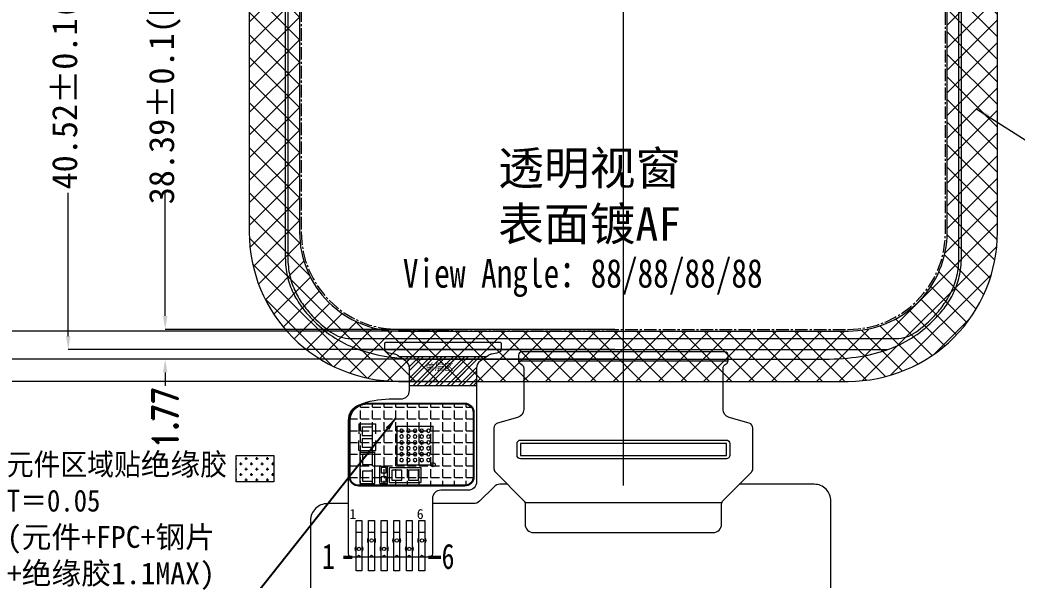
# Model space of a CAD drawing. Header units: millimetres. Extents: x 1134 to 2594, y -9 to 655.
# Drawn here: x 2336.6 to 2396, y 544.3 to 577.7 of the extents above; entities that cross this region are included whole.
import ezdxf
from ezdxf.lldxf.tags import DXFTag

# ---------------------------------------------------------------- set-up
doc = ezdxf.new("R2010")
doc.units = ezdxf.units.MM
doc.linetypes.add('CENTER2', pattern=[1.125, 0.75, -0.125, 0.125, -0.125])
doc.layers.get('0').update_dxf_attribs({"lineweight": 5})
doc.layers.get('Defpoints').update_dxf_attribs({"lineweight": 5})
doc.layers.add('', color=7, linetype='Continuous')
for name, color, linetype, lineweight in [('COF', 4, 'Continuous', 5), ('CoverLens', 6, 'Continuous', 5), ('CoverLens Ink', 252, 'Continuous', 5), ('DIM', 3, 'Continuous', 5), ('Encap', 210, 'Continuous', 5), ('FPC', 50, 'Continuous', 5), ('ITO', 2, 'Continuous', 5), ('MFPC', 50, 'Continuous', 5), ('POL', 202, 'Continuous', 5), ('TAPE', 90, 'Continuous', 5), ('TFPC', 50, 'Continuous', 5)]:
    doc.layers.add(name, color=color, linetype=linetype, lineweight=lineweight)
doc.styles.add('RD', font='ROMAND.shx', dxfattribs={"width": 0.8})
doc.styles.add('REX', font='')
doc.styles.get("Standard").update_dxf_attribs({"font": 'txt', "bigfont": 'gbcbig.shx'})
doc.styles.add('STYLE1', font='', dxfattribs={"width": 0.9})
doc.styles.add('W0$254', font='simplex', dxfattribs={"width": 0.75})
doc.styles.add('宋体', font='')
doc.styles.get('REX').set_extended_font_data('STXihei')
doc.styles.get('STYLE1').set_extended_font_data('SimSun')
doc.styles.get('宋体').set_extended_font_data('SimSun')
tags = doc.linetypes.add('CENTER', pattern=[0.6, 0.375, -0.075, 0.075, -0.075]).pattern_tags.tags
tags[10:11] = [DXFTag(74, 4), DXFTag(75, 0), DXFTag(340, '0'), DXFTag(46, 1.0), DXFTag(50, 0.0), DXFTag(44, 0.0), DXFTag(45, 0.0)]
tags[8:9] = [DXFTag(74, 4), DXFTag(75, 0), DXFTag(340, '0'), DXFTag(46, 1.0), DXFTag(50, 0.0), DXFTag(44, 0.0), DXFTag(45, 0.0)]
tags[6:7] = [DXFTag(74, 4), DXFTag(75, 0), DXFTag(340, '0'), DXFTag(46, 1.0), DXFTag(50, 0.0), DXFTag(44, 0.0), DXFTag(45, 0.0)]
tags[4:5] = [DXFTag(74, 4), DXFTag(75, 0), DXFTag(340, '0'), DXFTag(46, 1.0), DXFTag(50, 0.0), DXFTag(44, 0.0), DXFTag(45, 0.0)]
doc.dimstyles.new('DIM', dxfattribs={"dimtxt": 0.8, "dimasz": 0.8, "dimexe": 0, "dimexo": 0.5, "dimgap": 0.11, "dimtad": 0, "dimzin": 1, "dimdsep": 46, "dimtxsty": 'RD', "dimcen": 0, "dimclrd": 256, "dimclre": 256, "dimclrt": 256, "dimadec": 0, "dimazin": 0, "dimtm": 1e-09, "dimtfac": 1, "dimtofl": 0, "dimtmove": 0, "dimatfit": 3, "dimfxl": 1, "dimlwe": -1, "dimarcsym": 0})

# ---------------------------------------------------------------- blocks, each defined once
blk = doc.blocks.new('*D18')
at = {"layer": 'Defpoints', "color": 0, "lineweight": 5, "transparency": 16777216}
for p in [(2359.176, 597.646), (2345.268, 559.256), (2359.176, 559.256)]:
    blk.add_point(p, dxfattribs=at)
at = {"layer": 'DIM', "linetype": 'ByBlock', "lineweight": 5, "transparency": 16777216}
for p, q in [((2358.676, 597.646), (2345.268, 597.646)), ((2345.268, 596.846), (2345.268, 589.496)), ((2345.268, 560.056), (2345.268, 567.406)), ((2358.676, 559.256), (2345.268, 559.256))]:
    blk.add_line(p, q, dxfattribs=at)
at = {"layer": 'DIM', "lineweight": 5, "transparency": 16777216}
for points in [[(2345.135, 596.846), (2345.402, 596.846), (2345.268, 597.646)], [(2345.135, 560.056), (2345.402, 560.056), (2345.268, 559.256)]]:
    blk.add_solid(points, dxfattribs=at)
at = {"layer": 'DIM', "lineweight": 5, "transparency": 16777216, "insert": (2345.268, 578.451), "char_height": 1.5, "attachment_point": 5, "rotation": 90, "style": 'REX'}
blk.add_mtext('38.39±0.1(Display A.A)', dxfattribs=at)
blk = doc.blocks.new('*D19')
at = {"layer": 'Defpoints', "color": 0, "lineweight": 5, "transparency": 16777216}
for p in [(2372.571, 598.576), (2333.384, 557.486), (2372.571, 557.486)]:
    blk.add_point(p, dxfattribs=at)
at = {"layer": 'DIM', "linetype": 'ByBlock', "lineweight": 5, "transparency": 16777216}
for p, q in [((2372.071, 598.576), (2333.384, 598.576)), ((2333.384, 597.776), (2333.384, 588.519)), ((2333.384, 558.286), (2333.384, 567.544)), ((2372.071, 557.486), (2333.384, 557.486))]:
    blk.add_line(p, q, dxfattribs=at)
at = {"layer": 'DIM', "lineweight": 5, "transparency": 16777216}
for points in [[(2333.251, 597.776), (2333.517, 597.776), (2333.384, 598.576)], [(2333.251, 558.286), (2333.517, 558.286), (2333.384, 557.486)]]:
    blk.add_solid(points, dxfattribs=at)
at = {"layer": 'DIM', "lineweight": 5, "transparency": 16777216, "insert": (2333.384, 578.031), "char_height": 1.5, "attachment_point": 5, "rotation": 90, "style": 'REX'}
blk.add_mtext('41.09±0.1(Panel O.D)', dxfattribs=at)
blk = doc.blocks.new('*D20')
at = {"layer": 'Defpoints', "color": 0, "lineweight": 5, "transparency": 16777216}
for p in [(2372.571, 598.576), (2339.487, 558.056), (2372.571, 558.056)]:
    blk.add_point(p, dxfattribs=at)
at = {"layer": 'DIM', "linetype": 'ByBlock', "lineweight": 5, "transparency": 16777216}
for p, q in [((2372.071, 598.576), (2339.487, 598.576)), ((2339.487, 597.776), (2339.487, 589.228)), ((2339.487, 558.856), (2339.487, 567.404)), ((2372.071, 558.056), (2339.487, 558.056))]:
    blk.add_line(p, q, dxfattribs=at)
at = {"layer": 'DIM', "lineweight": 5, "transparency": 16777216}
for points in [[(2339.354, 597.776), (2339.621, 597.776), (2339.487, 598.576)], [(2339.354, 558.856), (2339.621, 558.856), (2339.487, 558.056)]]:
    blk.add_solid(points, dxfattribs=at)
at = {"layer": 'DIM', "lineweight": 5, "transparency": 16777216, "insert": (2339.487, 578.316), "char_height": 1.5, "attachment_point": 5, "rotation": 90, "style": 'REX'}
blk.add_mtext('40.52±0.1(Encap O.D)', dxfattribs=at)
blk = doc.blocks.new('*D21')
at = {"layer": 'Defpoints', "color": 0, "lineweight": 5, "transparency": 16777216}
for p in [(2372.571, 559.256), (2345.268, 557.486), (2372.571, 557.486)]:
    blk.add_point(p, dxfattribs=at)
at = {"layer": 'DIM', "linetype": 'ByBlock', "lineweight": 5, "transparency": 16777216}
for p, q in [((2345.268, 560.056), (2345.268, 560.856)), ((2372.071, 559.256), (2345.268, 559.256)), ((2372.071, 557.486), (2345.268, 557.486)), ((2345.268, 556.686), (2345.268, 555.886))]:
    blk.add_line(p, q, dxfattribs=at)
at = {"layer": 'DIM', "lineweight": 5, "transparency": 16777216}
for points in [[(2345.135, 560.056), (2345.402, 560.056), (2345.268, 559.256)], [(2345.135, 556.686), (2345.402, 556.686), (2345.268, 557.486)]]:
    blk.add_solid(points, dxfattribs=at)
at = {"layer": 'DIM', "lineweight": 5, "transparency": 16777216, "insert": (2345.268, 554.005), "char_height": 1.5, "attachment_point": 5, "rotation": 90, "style": 'RD'}
blk.add_mtext('1.77', dxfattribs=at)
blk = doc.blocks.new('*D29')
at = {"layer": 'Defpoints', "color": 0, "lineweight": 5, "transparency": 16777216}
for p in [(2361.415, 597.746), (2330.248, 559.156), (2362.934, 559.156)]:
    blk.add_point(p, dxfattribs=at)
at = {"layer": 'DIM', "transparency": 16777216}
for p, q in [((2360.915, 597.746), (2330.248, 597.746)), ((2362.434, 559.156), (2330.248, 559.156))]:
    blk.add_line(p, q, dxfattribs=at)
at = {"layer": 'DIM', "lineweight": -2, "transparency": 16777216}
for p, q in [((2330.248, 596.946), (2330.248, 585.098)), ((2330.248, 559.956), (2330.248, 571.804))]:
    blk.add_line(p, q, dxfattribs=at)
at = {"layer": 'DIM', "lineweight": 5, "transparency": 16777216}
for points in [[(2330.114, 596.946), (2330.381, 596.946), (2330.248, 597.746)], [(2330.114, 559.956), (2330.381, 559.956), (2330.248, 559.156)]]:
    blk.add_solid(points, dxfattribs=at)
at = {"layer": 'DIM', "lineweight": 5, "transparency": 16777216, "insert": (2330.248, 578.451), "char_height": 1.5, "attachment_point": 5, "rotation": 90, "style": 'REX'}
blk.add_mtext('38.59%%P0.1 VA', dxfattribs=at)
blk = doc.blocks.new('*D32')
at = {"layer": 'Defpoints', "color": 0, "lineweight": 5, "transparency": 16777216}
for p in [(2361.945, 600.746), (2326.838, 556.156), (2362.019, 556.156)]:
    blk.add_point(p, dxfattribs=at)
at = {"layer": 'DIM', "transparency": 16777216}
for p, q in [((2361.445, 600.746), (2326.838, 600.746)), ((2361.519, 556.156), (2326.838, 556.156))]:
    blk.add_line(p, q, dxfattribs=at)
at = {"layer": 'DIM', "lineweight": -2, "transparency": 16777216}
for p, q in [((2326.838, 599.946), (2326.838, 586.22)), ((2326.838, 556.956), (2326.838, 570.683))]:
    blk.add_line(p, q, dxfattribs=at)
at = {"layer": 'DIM', "lineweight": 5, "transparency": 16777216}
for points in [[(2326.704, 599.946), (2326.971, 599.946), (2326.838, 600.746)], [(2326.704, 556.956), (2326.971, 556.956), (2326.838, 556.156)]]:
    blk.add_solid(points, dxfattribs=at)
at = {"layer": 'DIM', "lineweight": 5, "transparency": 16777216, "insert": (2326.838, 578.451), "char_height": 1.5, "attachment_point": 5, "rotation": 90, "style": 'REX'}
blk.add_mtext('\\A1;44.59±0.05(OD)', dxfattribs=at)
blk = doc.blocks.new('R214MAK-001-CVL-V01-A')
at = {"layer": 'CoverLens Ink', "lineweight": 5}
h = blk.add_hatch(dxfattribs=at)
h.set_pattern_fill('ANSI37', color=252, scale=0.3)
edge = h.paths.add_edge_path()
edge.add_arc((2084.778, 561.403), 8.9, 270, 360)
edge.add_line((2093.678, 561.403), (2093.678, 588.194))
edge.add_arc((2084.778, 588.194), 8.9, 0, 90)
edge.add_line((2084.778, 597.094), (2057.987, 597.094))
edge.add_arc((2057.987, 588.194), 8.9, 90, 180)
edge.add_line((2049.087, 588.194), (2049.087, 561.403))
edge.add_arc((2057.987, 561.403), 8.9, 180, 270)
edge.add_line((2057.987, 552.503), (2084.778, 552.503))
edge = h.paths.add_edge_path(flags=16)
edge.add_arc((2084.778, 561.403), 5.9, 270, 360)
edge.add_line((2090.678, 561.403), (2090.678, 588.194))
edge.add_arc((2084.778, 588.194), 5.9, 0, 90)
edge.add_line((2084.778, 594.094), (2057.987, 594.094))
edge.add_arc((2057.987, 588.194), 5.9, 90, 180)
edge.add_line((2052.087, 588.194), (2052.087, 561.403))
edge.add_arc((2057.987, 561.403), 5.9, 180, 270)
edge.add_line((2057.987, 555.503), (2084.778, 555.503))
at = {"color": 1, "linetype": 'CENTER', "lineweight": 5}
for p, q in [((2071.383, 572.299), (2071.383, 577.299)), ((2068.883, 574.799), (2073.883, 574.799))]:
    blk.add_line(p, q, dxfattribs=at)
at = {"layer": 'CoverLens', "linetype": 'Continuous'}
blk.add_lwpolyline([(2084.778, 552.503, 0.414214), (2093.678, 561.403), (2093.678, 588.194, 0.414214), (2084.778, 597.094), (2057.987, 597.094, 0.414214), (2049.087, 588.194), (2049.087, 561.403, 0.414214), (2057.987, 552.503)], format="xyb", close=True, dxfattribs=at)
at = {"layer": 'CoverLens', "color": 1}
blk.add_lwpolyline([(2084.778, 555.503, 0.414214), (2090.678, 561.403), (2090.678, 588.194, 0.414214), (2084.778, 594.094), (2057.987, 594.094, 0.414214), (2052.087, 588.194), (2052.087, 561.403, 0.414214), (2057.987, 555.503)], format="xyb", close=True, dxfattribs=at)

msp = doc.modelspace()

# ---------------------------------------------------------------- hatches: boundary and pattern name
at = {"layer": 'TAPE', "lineweight": 5}
h = msp.add_hatch(dxfattribs=at)
h.set_pattern_fill('CROSS', color=32, scale=0.05)
h.set_pattern_definition([(0, (-445.26224, -116.4664), (0.3175, 0.3175), [0.15875, -0.47625]), (90, (-445.18286, -116.54577), (-0.3175, 0.3175), [0.15875, -0.47625])])
h.paths.add_polyline_path([(2349.501, 551.741), (2351.736, 551.741), (2351.736, 550.167), (2349.501, 550.167)])
at = {"layer": 'TFPC', "lineweight": 5}
h = msp.add_hatch(dxfattribs=at)
h.set_pattern_fill('ANSI32', color=251, scale=0.05, angle=540)
h.set_pattern_definition([(225, (616.9519, 0), (0.3367596, -0.3367596), []), (225, (616.7274, 8e-17), (0.3367596, -0.3367596), [])])
h.paths.add_polyline_path([(2363.821, 556.951, -0.246812), (2364.037, 557.363), (2364.434, 557.636), (2359.208, 557.636), (2359.604, 557.363, -0.246812), (2359.821, 556.951), (2359.821, 555.893), (2363.821, 555.893)])
h.paths.add_polyline_path([(2360.678, 556.567), (2362.594, 556.567), (2362.594, 557.339), (2360.678, 557.339)], flags=24)
h = msp.add_hatch(dxfattribs=at)
h.set_pattern_fill('ANGLE', color=32, scale=0.1)
h.set_pattern_definition([(0, (616.9519, 0), (0, 0.6985), [0.508, -0.1905]), (90, (616.9519, 0), (-0.6985, 4e-17), [0.508, -0.1905])])
edge = h.paths.add_edge_path()
edge.add_line((2363.669, 554.306), (2363.669, 550.456))
edge.add_arc((2363.119, 550.456), 0.55, -90, 0, ccw=False)
edge.add_line((2363.119, 549.906), (2356.79, 549.906))
edge.add_arc((2356.79, 550.456), 0.55, 180, 270, ccw=False)
edge.add_line((2356.24, 550.456), (2356.24, 553.806))
edge.add_arc((2357.29, 553.806), 1.05, 90, 180, ccw=False)
edge.add_line((2357.29, 554.856), (2363.119, 554.856))
edge.add_arc((2363.119, 554.306), 0.55, 0, 90, ccw=False)

# ---------------------------------------------------------------- linework, layer by layer
at = {"layer": '', "const_width": 0.2}
for points in [[(2356.425, 545.661), (2355.89, 545.661)], [(2360.955, 545.661), (2361.712, 545.661)]]:
    msp.add_lwpolyline(points, dxfattribs=at)
at = {"color": 4, "lineweight": 5}
for p, q in [((2356.812, 553.63), (2356.812, 553.03)), ((2356.812, 553.63), (2357.812, 553.63)), ((2357.612, 553.43), (2357.012, 553.43)), ((2357.012, 553.43), (2357.012, 552.93)), ((2357.612, 552.93), (2357.612, 553.43)), ((2357.812, 553.03), (2357.812, 553.63)), ((2359.083, 551.185), (2359.083, 553.485)), ((2359.083, 553.485), (2361.233, 553.485)), ((2359.366, 553.31), (2359.349, 553.31)), ((2359.766, 553.31), (2359.749, 553.31)), ((2360.166, 553.31), (2360.149, 553.31)), ((2360.566, 553.31), (2360.549, 553.31)), ((2360.966, 553.31), (2360.949, 553.31)), ((2361.233, 551.185), (2361.233, 553.485)), ((2356.812, 552.03), (2356.812, 552.63)), ((2357.012, 552.93), (2357.612, 552.93)), ((2357.612, 552.73), (2357.012, 552.73)), ((2357.012, 552.73), (2357.012, 552.23)), ((2357.612, 552.23), (2357.612, 552.73)), ((2357.812, 552.03), (2357.812, 552.63)), ((2359.366, 553.11), (2359.349, 553.11)), ((2359.366, 552.96), (2359.349, 552.96)), ((2359.366, 552.76), (2359.349, 552.76)), ((2359.366, 552.61), (2359.349, 552.61)), ((2359.766, 553.11), (2359.749, 553.11)), ((2359.766, 552.96), (2359.749, 552.96)), ((2359.766, 552.76), (2359.749, 552.76)), ((2359.766, 552.61), (2359.749, 552.61)), ((2360.166, 553.11), (2360.149, 553.11)), ((2360.166, 552.96), (2360.149, 552.96)), ((2360.166, 552.76), (2360.149, 552.76)), ((2360.166, 552.61), (2360.149, 552.61)), ((2360.566, 553.11), (2360.549, 553.11)), ((2360.566, 552.96), (2360.549, 552.96)), ((2360.566, 552.76), (2360.549, 552.76)), ((2360.566, 552.61), (2360.549, 552.61)), ((2360.966, 553.11), (2360.949, 553.11)), ((2360.966, 552.96), (2360.949, 552.96)), ((2360.966, 552.76), (2360.949, 552.76)), ((2360.966, 552.61), (2360.949, 552.61)), ((2356.812, 552.03), (2357.812, 552.03)), ((2357.012, 552.23), (2357.612, 552.23)), ((2359.366, 552.41), (2359.349, 552.41)), ((2359.366, 552.26), (2359.349, 552.26)), ((2359.366, 552.06), (2359.349, 552.06)), ((2359.766, 552.41), (2359.749, 552.41)), ((2359.766, 552.26), (2359.749, 552.26)), ((2359.766, 552.06), (2359.749, 552.06)), ((2360.166, 552.41), (2360.149, 552.41)), ((2360.166, 552.26), (2360.149, 552.26)), ((2360.166, 552.06), (2360.149, 552.06)), ((2360.566, 552.41), (2360.549, 552.41)), ((2360.566, 552.26), (2360.549, 552.26)), ((2360.566, 552.06), (2360.549, 552.06)), ((2360.966, 552.41), (2360.949, 552.41)), ((2360.966, 552.26), (2360.949, 552.26)), ((2360.966, 552.06), (2360.949, 552.06)), ((2356.88, 551.935), (2357.769, 551.935)), ((2356.88, 550.08), (2356.88, 551.935)), ((2357.617, 551.803), (2357.017, 551.803)), ((2357.017, 551.803), (2357.017, 551.203)), ((2357.617, 551.203), (2357.617, 551.803)), ((2357.769, 550.055), (2357.769, 551.935)), ((2359.366, 551.91), (2359.349, 551.91)), ((2359.366, 551.71), (2359.349, 551.71)), ((2359.366, 551.56), (2359.349, 551.56)), ((2359.766, 551.91), (2359.749, 551.91)), ((2359.766, 551.71), (2359.749, 551.71)), ((2359.766, 551.56), (2359.749, 551.56)), ((2360.166, 551.91), (2360.149, 551.91)), ((2360.166, 551.71), (2360.149, 551.71)), ((2360.166, 551.56), (2360.149, 551.56)), ((2360.566, 551.91), (2360.549, 551.91)), ((2360.566, 551.71), (2360.549, 551.71)), ((2360.566, 551.56), (2360.549, 551.56)), ((2360.966, 551.91), (2360.949, 551.91)), ((2360.966, 551.71), (2360.949, 551.71)), ((2360.966, 551.56), (2360.949, 551.56)), ((2357.017, 551.203), (2357.617, 551.203)), ((2358.055, 550.064), (2358.055, 551.091)), ((2358.055, 551.091), (2358.517, 551.091)), ((2358.436, 551.007), (2358.136, 551.007)), ((2358.136, 551.007), (2358.136, 550.707)), ((2358.436, 550.707), (2358.436, 551.007)), ((2358.517, 550.064), (2358.517, 551.091)), ((2358.632, 550.123), (2358.632, 551.012)), ((2358.632, 551.012), (2360.512, 551.012)), ((2359.364, 550.86), (2358.764, 550.86)), ((2358.764, 550.86), (2358.764, 550.26)), ((2359.083, 551.185), (2361.233, 551.185)), ((2359.366, 551.36), (2359.349, 551.36)), ((2359.364, 550.26), (2359.364, 550.86)), ((2359.766, 551.36), (2359.749, 551.36)), ((2360.364, 550.86), (2359.764, 550.86)), ((2359.764, 550.86), (2359.764, 550.26)), ((2360.166, 551.36), (2360.149, 551.36)), ((2360.364, 550.26), (2360.364, 550.86)), ((2360.512, 550.149), (2360.512, 551.012)), ((2360.566, 551.36), (2360.549, 551.36)), ((2360.966, 551.36), (2360.949, 551.36)), ((2357.617, 550.803), (2357.017, 550.803)), ((2357.017, 550.803), (2357.017, 550.203)), ((2357.617, 550.203), (2357.617, 550.803)), ((2358.136, 550.707), (2358.436, 550.707)), ((2358.436, 550.457), (2358.136, 550.457)), ((2358.136, 550.457), (2358.136, 550.157)), ((2358.436, 550.157), (2358.436, 550.457)), ((2358.764, 550.26), (2359.364, 550.26)), ((2359.764, 550.26), (2360.364, 550.26)), ((2356.88, 550.08), (2356.906, 550.055)), ((2356.906, 550.055), (2357.769, 550.055)), ((2357.017, 550.203), (2357.617, 550.203)), ((2358.055, 550.064), (2358.517, 550.064)), ((2358.136, 550.157), (2358.436, 550.157)), ((2358.632, 550.123), (2360.486, 550.123)), ((2360.486, 550.123), (2360.512, 550.149))]:
    msp.add_line(p, q, dxfattribs=at)
msp.add_circle((2361.233, 551.185), 0.125, dxfattribs=at)
for centre, start, end in [((2359.349, 553.21), 90, 270), ((2359.366, 553.21), 270, 90), ((2359.749, 553.21), 90, 270), ((2359.766, 553.21), 270, 90), ((2360.149, 553.21), 90, 270), ((2360.166, 553.21), 270, 90), ((2360.549, 553.21), 90, 270), ((2360.566, 553.21), 270, 90), ((2360.949, 553.21), 90, 270), ((2360.966, 553.21), 270, 90), ((2359.349, 552.86), 90, 270), ((2359.349, 552.51), 90, 270), ((2359.366, 552.86), 270, 90), ((2359.366, 552.51), 270, 90), ((2359.749, 552.86), 90, 270), ((2359.749, 552.51), 90, 270), ((2359.766, 552.86), 270, 90), ((2359.766, 552.51), 270, 90), ((2360.149, 552.86), 90, 270), ((2360.149, 552.51), 90, 270), ((2360.166, 552.86), 270, 90), ((2360.166, 552.51), 270, 90), ((2360.549, 552.86), 90, 270), ((2360.549, 552.51), 90, 270), ((2360.566, 552.86), 270, 90), ((2360.566, 552.51), 270, 90), ((2360.949, 552.86), 90, 270), ((2360.949, 552.51), 90, 270), ((2360.966, 552.86), 270, 90), ((2360.966, 552.51), 270, 90), ((2359.349, 552.16), 90, 270), ((2359.366, 552.16), 270, 90), ((2359.749, 552.16), 90, 270), ((2359.766, 552.16), 270, 90), ((2360.149, 552.16), 90, 270), ((2360.166, 552.16), 270, 90), ((2360.549, 552.16), 90, 270), ((2360.566, 552.16), 270, 90), ((2360.949, 552.16), 90, 270), ((2360.966, 552.16), 270, 90), ((2359.349, 551.81), 90, 270), ((2359.349, 551.46), 90, 270), ((2359.366, 551.81), 270, 90), ((2359.366, 551.46), 270, 90), ((2359.749, 551.81), 90, 270), ((2359.749, 551.46), 90, 270), ((2359.766, 551.81), 270, 90), ((2359.766, 551.46), 270, 90), ((2360.149, 551.81), 90, 270), ((2360.149, 551.46), 90, 270), ((2360.166, 551.81), 270, 90), ((2360.166, 551.46), 270, 90), ((2360.549, 551.81), 90, 270), ((2360.549, 551.46), 90, 270), ((2360.566, 551.81), 270, 90), ((2360.566, 551.46), 270, 90), ((2360.949, 551.81), 90, 270), ((2360.949, 551.46), 90, 270), ((2360.966, 551.81), 270, 90), ((2360.966, 551.46), 270, 90)]:
    msp.add_arc(centre, 0.1, start, end, dxfattribs=at)
at = {"layer": 'COF'}
msp.add_lwpolyline([(2378.821, 557.406), (2378.821, 557.716, 0.414214), (2378.621, 557.916), (2366.521, 557.916, 0.414214), (2366.321, 557.716), (2366.321, 557.406, 0.226485), (2366.395, 557.25), (2366.557, 557.12, -0.226485), (2366.631, 556.964), (2366.631, 554.484, -0.333417), (2366.271, 554.004), (2365.072, 553.655, 0.333417), (2364.856, 553.367), (2364.856, 550.948, 0.198912), (2364.944, 550.736), (2366.628, 549.052, -0.198912), (2366.716, 548.84), (2366.716, 547.638, 0.414214), (2367.216, 547.138), (2377.926, 547.138, 0.414214), (2378.426, 547.638), (2378.426, 548.84, -0.198912), (2378.514, 549.052), (2380.198, 550.736, 0.198912), (2380.286, 550.948), (2380.286, 553.367, 0.333417), (2380.07, 553.655), (2378.871, 554.004, -0.333417), (2378.511, 554.484), (2378.511, 556.964, -0.226485), (2378.585, 557.12), (2378.747, 557.25, 0.226485)], format="xyb", close=True, dxfattribs=at)
at = {"layer": 'COF', "color": 6}
for points in [[(2378.817, 557.366), (2366.325, 557.366)], [(2366.7, 548.938), (2378.443, 548.938)]]:
    msp.add_lwpolyline(points, dxfattribs=at)
msp.add_lwpolyline([(2378.708, 552.654, -0.414214), (2378.908, 552.454), (2378.908, 551.741, -0.414214), (2378.708, 551.541), (2366.434, 551.541, -0.414214), (2366.234, 551.741), (2366.234, 552.454, -0.414214), (2366.434, 552.654)], format="xyb", close=True, dxfattribs=at)
at = {"layer": 'COF', "color": 1}
msp.add_lwpolyline([(2366.434, 552.454), (2366.434, 551.741), (2378.708, 551.741), (2378.708, 552.454)], close=True, dxfattribs=at)
at = {"layer": 'Encap', "lineweight": 5}
for p, q in [((2352.426, 592.576), (2352.426, 563.556)), ((2392.716, 563.556), (2392.716, 592.576)), ((2352.426, 563.556), (2352.428, 563.405)), ((2352.428, 563.405), (2352.434, 563.256)), ((2392.708, 563.256), (2392.714, 563.405)), ((2392.714, 563.405), (2392.716, 563.556)), ((2352.434, 563.256), (2352.444, 563.11)), ((2352.444, 563.11), (2352.458, 562.966)), ((2352.458, 562.966), (2352.476, 562.825)), ((2352.476, 562.825), (2352.497, 562.687)), ((2392.645, 562.687), (2392.666, 562.825)), ((2392.666, 562.825), (2392.684, 562.966)), ((2392.684, 562.966), (2392.698, 563.11)), ((2392.698, 563.11), (2392.708, 563.256)), ((2352.497, 562.687), (2352.522, 562.552)), ((2352.522, 562.552), (2352.55, 562.419)), ((2352.55, 562.419), (2352.582, 562.289)), ((2352.582, 562.289), (2352.617, 562.161)), ((2352.617, 562.161), (2352.655, 562.036)), ((2392.486, 562.036), (2392.524, 562.161)), ((2392.524, 562.161), (2392.559, 562.289)), ((2392.559, 562.289), (2392.591, 562.419)), ((2392.591, 562.419), (2392.62, 562.552)), ((2392.62, 562.552), (2392.645, 562.687)), ((2352.655, 562.036), (2352.697, 561.913)), ((2352.697, 561.913), (2352.741, 561.792)), ((2352.741, 561.792), (2352.788, 561.674)), ((2352.788, 561.674), (2352.838, 561.557)), ((2352.838, 561.557), (2352.89, 561.443)), ((2392.252, 561.443), (2392.304, 561.557)), ((2392.304, 561.557), (2392.354, 561.674)), ((2392.354, 561.674), (2392.401, 561.792)), ((2392.401, 561.792), (2392.445, 561.913)), ((2392.445, 561.913), (2392.486, 562.036)), ((2352.89, 561.443), (2352.945, 561.332)), ((2352.945, 561.332), (2353.002, 561.222)), ((2353.002, 561.222), (2353.062, 561.114)), ((2353.062, 561.114), (2353.124, 561.009)), ((2353.124, 561.009), (2353.188, 560.905)), ((2391.954, 560.905), (2392.018, 561.009)), ((2392.018, 561.009), (2392.08, 561.114)), ((2392.08, 561.114), (2392.14, 561.222)), ((2392.14, 561.222), (2392.197, 561.332)), ((2392.197, 561.332), (2392.252, 561.443)), ((2353.188, 560.905), (2353.254, 560.804)), ((2353.254, 560.804), (2353.322, 560.704)), ((2353.322, 560.704), (2353.391, 560.606)), ((2353.391, 560.606), (2353.463, 560.51)), ((2353.463, 560.51), (2353.536, 560.415)), ((2353.536, 560.415), (2353.611, 560.323)), ((2353.611, 560.323), (2353.687, 560.232)), ((2391.455, 560.232), (2391.531, 560.323)), ((2391.531, 560.323), (2391.606, 560.415)), ((2391.606, 560.415), (2391.679, 560.51)), ((2391.679, 560.51), (2391.75, 560.606)), ((2391.75, 560.606), (2391.82, 560.704)), ((2391.82, 560.704), (2391.888, 560.804)), ((2391.888, 560.804), (2391.954, 560.905)), ((2353.687, 560.232), (2353.764, 560.142)), ((2353.764, 560.142), (2353.842, 560.054)), ((2353.842, 560.054), (2353.922, 559.968)), ((2353.922, 559.968), (2354.002, 559.883)), ((2354.002, 559.883), (2354.146, 559.738)), ((2354.146, 559.738), (2354.292, 559.597)), ((2390.85, 559.597), (2390.996, 559.738)), ((2390.996, 559.738), (2391.139, 559.883)), ((2391.139, 559.883), (2391.22, 559.968)), ((2391.22, 559.968), (2391.299, 560.054)), ((2391.299, 560.054), (2391.378, 560.142)), ((2391.378, 560.142), (2391.455, 560.232)), ((2354.292, 559.597), (2354.441, 559.461)), ((2354.441, 559.461), (2354.593, 559.329)), ((2354.593, 559.329), (2354.748, 559.201)), ((2354.748, 559.201), (2354.907, 559.078)), ((2390.235, 559.078), (2390.394, 559.201)), ((2390.394, 559.201), (2390.549, 559.329)), ((2390.549, 559.329), (2390.701, 559.461)), ((2390.701, 559.461), (2390.85, 559.597)), ((2354.907, 559.078), (2355.069, 558.96)), ((2355.069, 558.96), (2355.234, 558.845)), ((2355.234, 558.845), (2355.404, 558.736)), ((2355.404, 558.736), (2355.577, 558.631)), ((2355.577, 558.631), (2355.754, 558.53)), ((2389.388, 558.53), (2389.565, 558.631)), ((2389.565, 558.631), (2389.738, 558.736)), ((2389.738, 558.736), (2389.907, 558.845)), ((2389.907, 558.845), (2390.073, 558.96)), ((2390.073, 558.96), (2390.235, 559.078)), ((2355.754, 558.53), (2355.935, 558.434)), ((2355.935, 558.434), (2356.12, 558.342)), ((2356.12, 558.342), (2356.309, 558.255)), ((2356.309, 558.255), (2356.503, 558.173)), ((2356.503, 558.173), (2356.701, 558.095)), ((2356.701, 558.095), (2356.809, 558.056)), ((2388.238, 558.022), (2388.332, 558.056)), ((2388.332, 558.056), (2388.441, 558.095)), ((2388.441, 558.095), (2388.639, 558.173)), ((2388.639, 558.173), (2388.833, 558.255)), ((2388.833, 558.255), (2389.022, 558.342)), ((2389.022, 558.342), (2389.207, 558.434)), ((2389.207, 558.434), (2389.388, 558.53))]:
    msp.add_line(p, q, dxfattribs=at)
at = {"layer": 'Encap', "color": 1, "linetype": 'CENTER2', "lineweight": 5}
for p, q in [((2353.376, 591.846), (2353.376, 565.056)), ((2391.766, 565.056), (2391.766, 591.846)), ((2359.176, 559.256), (2385.966, 559.256))]:
    msp.add_line(p, q, dxfattribs=at)
at = {"layer": 'Encap', "linetype": 'ByBlock', "lineweight": 5}
msp.add_line((2356.809, 558.056), (2388.332, 558.056), dxfattribs=at)
at = {"layer": 'Encap', "color": 1, "linetype": 'CENTER2', "lineweight": 5}
for centre, start, end in [((2359.176, 565.056), 180, 270), ((2385.966, 565.056), 270, 0)]:
    msp.add_arc(centre, 5.8, start, end, dxfattribs=at)
at = {"layer": 'ITO', "color": 1, "linetype": 'CENTER', "lineweight": 5}
msp.add_line((2372.571, 549.938), (2372.571, 606.964), dxfattribs=at)
at = {"layer": 'ITO', "linetype": 'ByBlock', "lineweight": 5}
for p, q in [((2356.809, 558.056), (2356.904, 558.022)), ((2356.904, 558.022), (2357.111, 557.953)), ((2357.111, 557.953), (2357.323, 557.889)), ((2387.818, 557.889), (2388.031, 557.953)), ((2388.031, 557.953), (2388.238, 558.022)), ((2357.323, 557.889), (2357.541, 557.83)), ((2357.541, 557.83), (2357.763, 557.775)), ((2357.763, 557.775), (2357.99, 557.725)), ((2357.99, 557.725), (2358.223, 557.68)), ((2358.223, 557.68), (2358.461, 557.64)), ((2358.461, 557.64), (2358.705, 557.604)), ((2358.705, 557.604), (2358.954, 557.573)), ((2358.954, 557.573), (2359.21, 557.546)), ((2359.21, 557.546), (2359.471, 557.525)), ((2359.471, 557.525), (2359.738, 557.508)), ((2359.738, 557.508), (2360.011, 557.496)), ((2360.011, 557.496), (2360.29, 557.488)), ((2360.29, 557.488), (2360.576, 557.486)), ((2360.576, 557.486), (2384.566, 557.486)), ((2384.566, 557.486), (2384.852, 557.488)), ((2384.852, 557.488), (2385.131, 557.496)), ((2385.131, 557.496), (2385.404, 557.508)), ((2385.404, 557.508), (2385.671, 557.525)), ((2385.671, 557.525), (2385.932, 557.546)), ((2385.932, 557.546), (2386.187, 557.573)), ((2386.187, 557.573), (2386.437, 557.604)), ((2386.437, 557.604), (2386.68, 557.64)), ((2386.68, 557.64), (2386.919, 557.68)), ((2386.919, 557.68), (2387.151, 557.725)), ((2387.151, 557.725), (2387.379, 557.775)), ((2387.379, 557.775), (2387.601, 557.83)), ((2387.601, 557.83), (2387.818, 557.889))]:
    msp.add_line(p, q, dxfattribs=at)
at = {"layer": 'MFPC', "color": 1}
for points in [[(2365.663, 550.017), (2365.216, 550.017, 0.198912), (2364.863, 549.87), (2364, 549.007, -0.198912), (2363.646, 548.861), (2361.19, 548.861)], [(2384.939, 533.117), (2384.939, 549.017, 0.414214), (2383.939, 550.017), (2379.479, 550.017)], [(2356.19, 548.861), (2354.931, 548.861, 0.414214), (2353.931, 547.861), (2353.931, 533.117, 0.414214)]]:
    msp.add_lwpolyline(points, format="xyb", dxfattribs=at)
at = {"layer": 'POL'}
msp.add_lwpolyline([(2352.576, 592.576), (2352.576, 563.557), (2352.578, 563.409), (2352.584, 563.264), (2352.593, 563.122), (2352.607, 562.983), (2352.624, 562.846), (2352.645, 562.713), (2352.669, 562.581), (2352.697, 562.453), (2352.727, 562.326), (2352.761, 562.203), (2352.798, 562.081), (2352.838, 561.962), (2352.881, 561.845), (2352.926, 561.731), (2352.975, 561.618), (2353.025, 561.508), (2353.079, 561.4), (2353.134, 561.293), (2353.192, 561.189), (2353.252, 561.086), (2353.314, 560.986), (2353.379, 560.887), (2353.445, 560.79), (2353.513, 560.694), (2353.582, 560.6), (2353.654, 560.508), (2353.727, 560.418), (2353.801, 560.329), (2353.876, 560.241), (2353.953, 560.155), (2354.031, 560.07), (2354.11, 559.987), (2354.251, 559.845), (2354.394, 559.706), (2354.541, 559.573), (2354.69, 559.443), (2354.842, 559.319), (2354.997, 559.198), (2355.142, 559.092, 0.159284), (2356.323, 558.706), (2388.819, 558.706, 0.159276), (2390, 559.092), (2390.145, 559.198), (2390.3, 559.319), (2390.452, 559.443), (2390.601, 559.573), (2390.747, 559.706), (2390.891, 559.845), (2391.031, 559.987), (2391.11, 560.07), (2391.188, 560.155), (2391.265, 560.241), (2391.341, 560.329), (2391.415, 560.418), (2391.488, 560.508), (2391.559, 560.6), (2391.629, 560.694), (2391.697, 560.79), (2391.763, 560.887), (2391.827, 560.986), (2391.89, 561.086), (2391.95, 561.189), (2392.008, 561.293), (2392.063, 561.4), (2392.116, 561.508), (2392.167, 561.618), (2392.215, 561.731), (2392.261, 561.845), (2392.304, 561.962), (2392.343, 562.081), (2392.38, 562.203), (2392.414, 562.326), (2392.445, 562.453), (2392.473, 562.581), (2392.497, 562.713), (2392.517, 562.846), (2392.535, 562.983), (2392.548, 563.122), (2392.558, 563.264), (2392.564, 563.409), (2392.566, 563.557), (2392.566, 592.576, 0.414214)], format="xyb", dxfattribs=at)
at = {"layer": 'TAPE', "color": 32, "lineweight": 5}
msp.add_lwpolyline([(2349.501, 551.741), (2351.736, 551.741), (2351.736, 550.167), (2349.501, 550.167)], close=True, dxfattribs=at)
at = {"layer": 'TFPC', "color": 251, "lineweight": 5}
for p, q in [((2359.208, 557.636), (2364.434, 557.636)), ((2363.821, 555.893), (2359.821, 555.893))]:
    msp.add_line(p, q, dxfattribs=at)
at = {"layer": 'TFPC'}
msp.add_lwpolyline([(2358.624, 555.106), (2359.321, 555.106, 0.414214), (2359.821, 555.606), (2359.821, 556.951, 0.246812), (2359.604, 557.363), (2359.109, 557.704, 0.105409), (2358.917, 557.783, -0.011587), (2358.515, 557.867, -0.348581), (2358.361, 558.062), (2358.361, 558.436, -0.414214), (2358.411, 558.486), (2365.231, 558.486, -0.414214), (2365.281, 558.436), (2365.281, 558.062, -0.348581), (2365.126, 557.867, -0.011587), (2364.725, 557.783, 0.105409), (2364.532, 557.704), (2364.037, 557.363, 0.246812), (2363.821, 556.951), (2363.821, 550.161, -0.414214), (2363.321, 549.661), (2361.69, 549.661, 0.414214), (2361.19, 549.161), (2361.19, 545.861, -0.414214), (2360.99, 545.661), (2356.39, 545.661, -0.414214), (2356.19, 545.861), (2356.19, 553.829, -0.311557), (2356.835, 554.764, -0.086852), (2358.62, 555.106)], format="xyb", dxfattribs=at)
at = {"layer": 'TFPC', "color": 32, "lineweight": 5}
msp.add_lwpolyline([(2363.669, 554.306), (2363.669, 550.456, -0.414214), (2363.119, 549.906), (2356.79, 549.906, -0.414214), (2356.24, 550.456), (2356.24, 553.806, -0.414214), (2357.29, 554.856), (2363.119, 554.856, -0.414214)], format="xyb", close=True, dxfattribs=at)
at = {"layer": 'TFPC', "color": 0, "lineweight": 5}
msp.add_lwpolyline([(2363.619, 554.306), (2363.619, 550.456, -0.414214), (2363.119, 549.956), (2356.79, 549.956, -0.414214), (2356.29, 550.456), (2356.29, 553.806, -0.414214), (2357.29, 554.806), (2363.119, 554.806, -0.414214)], format="xyb", close=True, dxfattribs=at)
at = {"layer": 'TFPC', "color": 1}
for points in [[(2356.64, 547.861), (2356.99, 547.861), (2356.99, 544.861), (2356.64, 544.861)], [(2357.39, 547.861), (2357.74, 547.861), (2357.74, 544.861), (2357.39, 544.861)], [(2358.14, 547.861), (2358.49, 547.861), (2358.49, 544.861), (2358.14, 544.861)], [(2358.89, 547.861), (2359.24, 547.861), (2359.24, 544.861), (2358.89, 544.861)], [(2359.64, 547.861), (2359.99, 547.861), (2359.99, 544.861), (2359.64, 544.861)], [(2360.39, 547.861), (2360.74, 547.861), (2360.74, 544.861), (2360.39, 544.861)]]:
    msp.add_lwpolyline(points, close=True, dxfattribs=at)
for points in [[(2356.715, 545.661), (2356.64, 545.661), (2356.64, 546.019, -0.353553), (2356.64, 546.302), (2356.64, 547.161), (2356.99, 547.161), (2356.99, 546.302, -0.353553), (2356.99, 546.019), (2356.99, 545.661), (2356.915, 545.661, 1)], [(2357.465, 545.661), (2357.39, 545.661), (2357.39, 546.519, -0.353553), (2357.39, 546.802), (2357.39, 547.161), (2357.74, 547.161), (2357.74, 546.802, -0.353553), (2357.74, 546.519), (2357.74, 545.661), (2357.665, 545.661, 1)], [(2358.215, 545.661), (2358.14, 545.661), (2358.14, 546.019, -0.353553), (2358.14, 546.302), (2358.14, 547.161), (2358.49, 547.161), (2358.49, 546.302, -0.353553), (2358.49, 546.019), (2358.49, 545.661), (2358.415, 545.661, 1)], [(2358.965, 545.661), (2358.89, 545.661), (2358.89, 546.519, -0.353553), (2358.89, 546.802), (2358.89, 547.161), (2359.24, 547.161), (2359.24, 546.802, -0.353553), (2359.24, 546.519), (2359.24, 545.661), (2359.165, 545.661, 1)], [(2359.715, 545.661), (2359.64, 545.661), (2359.64, 546.019, -0.353553), (2359.64, 546.302), (2359.64, 547.161), (2359.99, 547.161), (2359.99, 546.302, -0.353553), (2359.99, 546.019), (2359.99, 545.661), (2359.915, 545.661, 1)], [(2360.465, 545.661), (2360.39, 545.661), (2360.39, 546.519, -0.353553), (2360.39, 546.802), (2360.39, 547.161), (2360.74, 547.161), (2360.74, 546.802, -0.353553), (2360.74, 546.519), (2360.74, 545.661), (2360.665, 545.661, 1)]]:
    msp.add_lwpolyline(points, format="xyb", close=True, dxfattribs=at)
for centre in [(2357.565, 546.661), (2359.065, 546.661), (2360.565, 546.661), (2356.815, 546.161), (2358.315, 546.161), (2359.815, 546.161)]:
    msp.add_circle(centre, 0.1, dxfattribs=at)

# ---------------------------------------------------------------- block references
at = {"layer": 'DIM', "lineweight": 5}
msp.add_blockref('R214MAK-001-CVL-V01-A', (301.188, 3.653), dxfattribs=at)

# ---------------------------------------------------------------- texts
at = {"color": 1, "lineweight": 5, "insert": (2359.431, 563.458), "char_height": 1.712501, "width": 23.90017, "attachment_point": 1, "style": 'RD'}
msp.add_mtext('{\\fSimSun|b0|i0|c0|p2;View Angle\\fSimSun|b0|i0|c134|p2;：\\fSimSun|b0|i0|c0|p2;8\\fSimSun|b0|i0|c134|p2;8\\fSimSun|b0|i0|c0|p2;/8\\fSimSun|b0|i0|c134|p2;8\\fSimSun|b0|i0|c0|p2;/8\\fSimSun|b0|i0|c134|p2;8\\fSimSun|b0|i0|c0|p2;/8\\fSimSun|b0|i0|c134|p2;8}', dxfattribs=at)
at = {"color": 1, "char_height": 0.6, "width": 0.36011, "attachment_point": 3, "style": '宋体'}
for s, insert in [('{\\C4;1}', (2356.65, 548.541, 0)), ('{\\C4;6}', (2360.67, 548.543, 0))]:
    msp.add_mtext(s, dxfattribs=dict(at, insert=insert))
at = {"layer": 'DIM', "lineweight": 5, "insert": (2365.105, 569.88), "char_height": 2, "width": 17.06617, "attachment_point": 1}
msp.add_mtext('{\\fSimSun|b0|i0|c134|p2;透明视窗\\P表面镀AF}', dxfattribs=at)
at = {"layer": 'DIM', "lineweight": 5, "insert": (2335.832, 546.825), "char_height": 1.05, "attachment_point": 4, "style": 'STYLE1'}
msp.add_mtext('{\\fNSimSun|b0|i0|c134|p49;\\H1.238x;\\C3;元件区域贴\\fSimSun|b0|i0|c134|p2;\\W1;绝缘\\fNSimSun|b0|i0|c134|p49;\\W0.9;胶\\PT＝0.05\\P\\fSimSun|b0|i0|c134|p2;\\W1;(元件+FPC+钢片\\P+绝缘胶1.1MAX)\\P\\fNSimSun|b0|i0|c134|p49;\\H0.8076x;\\W0.9; }', dxfattribs=at)
at = {"layer": 'FPC', "color": 1, "linetype": 'Continuous', "char_height": 1.5, "width": 1, "attachment_point": 1, "style": 'W0$254'}
for s, insert in [('{\\fSimSun|b0|i0|c134|p2;1}', (2354.61, 546.467)), ('{\\fSimSun|b0|i0|c134|p2;6}', (2361.739, 546.467))]:
    msp.add_mtext(s, dxfattribs=dict(at, insert=insert))
at = {"layer": 'TFPC', "color": 251, "lineweight": 5, "insert": (2362.445, 557.219), "char_height": 0.4, "width": 6.23208, "attachment_point": 3, "style": '宋体'}
msp.add_mtext('单层区', dxfattribs=at)

# ---------------------------------------------------------------- dimensions: what is measured, and where the dimension line sits
at = {"layer": 'DIM', "lineweight": 5}
for base, p1, p2, text, override, picture, middle in [((2326.838, 556.156), (2361.945, 600.746), (2362.019, 556.156), '<>(OD)', {"dimtxt": 1.5, "dimtxsty": 'REX', "dimtol": 1, "dimtp": 0.05, "dimtm": 0.05, "dimtdec": 3, "dimfxl": 0.8, "dimtolj": 1, "dimarcsym": 1}, '*D32', (2326.838, 578.451)), ((2330.248, 559.156), (2361.415, 597.746), (2362.934, 559.156), '<>%%P0.1 VA', {"dimtxt": 1.5, "dimtxsty": 'REX', "dimfxl": 0.8, "dimarcsym": 1}, '*D29', (2330.248, 578.451)), ((2345.268, 559.256), (2359.176, 597.646), (2359.176, 559.256), '<>(Display A.A)', {"dimtxt": 1.5, "dimgap": 0.11, "dimtxsty": 'REX', "dimtol": 1, "dimlim": 0, "dimtp": 0.1, "dimtm": 0.1, "dimfxl": 1.25, "dimlwd": 5, "dimlwe": 5, "dimarcsym": 1}, '*D18', (2345.268, 578.451))]:
    dim = msp.add_linear_dim(base=base, p1=p1, p2=p2, angle=90, text=text, dimstyle='DIM', override=override, dxfattribs=at)
    dim.commit()
    dim.dimension.update_dxf_attribs({"geometry": picture, "text_midpoint": middle})
for base, p2, text, picture, middle in [((2333.384, 557.486), (2372.571, 557.486), '<>(Panel O.D)', '*D19', (2333.384, 578.031)), ((2339.487, 558.056), (2372.571, 558.056), '<>(Encap O.D)', '*D20', (2339.487, 578.316))]:
    dim = msp.add_linear_dim(base=base, p1=(2372.571, 598.576), p2=p2, angle=90, text=text, dimstyle='DIM', override={"dimtxt": 1.5, "dimtxsty": 'REX', "dimtol": 1, "dimtp": 0.1, "dimtm": 0.1, "dimfxl": 1.25, "dimlwd": 5, "dimlwe": 5, "dimarcsym": 1}, dxfattribs=at)
    dim.commit()
    dim.dimension.update_dxf_attribs({"geometry": picture, "text_midpoint": middle, "dimtype": 160})
dim = msp.add_linear_dim(base=(2345.268, 557.486), p1=(2372.571, 559.256), p2=(2372.571, 557.486), angle=90, dimstyle='DIM', override={"dimtxt": 1.5, "dimfxl": 1.25, "dimlwd": 5, "dimlwe": 5, "dimarcsym": 1}, dxfattribs=at)
dim.commit()
dim.dimension.update_dxf_attribs({"geometry": '*D21', "text_midpoint": (2345.268, 554.005)})

# ---------------------------------------------------------------- leaders
for points, override in [([(2393.635, 572.394), (2397.619, 569.859), (2414.383, 569.859)], {"dimgap": 0.11, "dimtad": 0, "dimfxl": 1.25, "dimlwd": 5, "dimlwe": 5, "dimarcsym": 1}), ([(2359.015, 553.958), (2350.258, 542.909), (2336.64, 542.909)], {"dimfxl": 1.25})]:
    msp.add_leader(points, dimstyle='DIM', override=override, dxfattribs=at)

doc.saveas('drawing.dxf')
